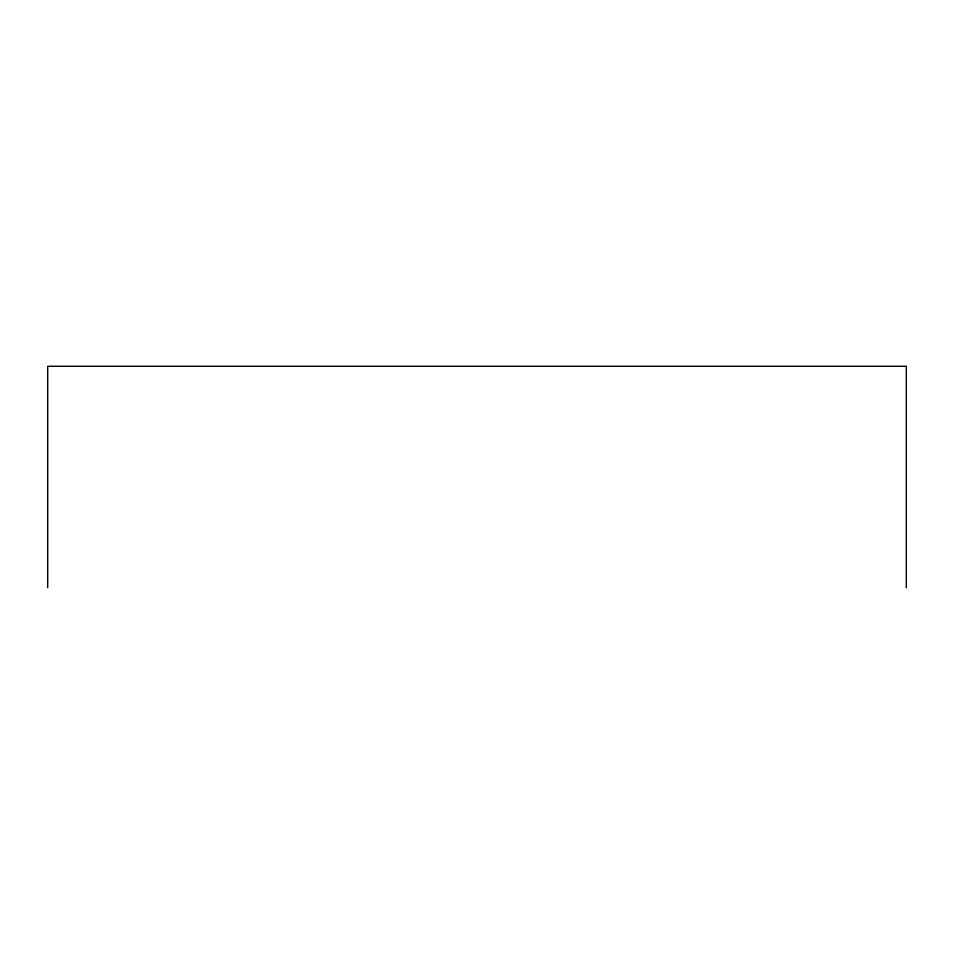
<?xml version="1.0" encoding="UTF-8"?>
<svg xmlns="http://www.w3.org/2000/svg" width="954" height="954" viewBox="0 0 954 954"><rect width="100%" height="100%" fill="white"/><g stroke="black" fill="none" stroke-linecap="round" stroke-linejoin="round"><path stroke-width="1.43" d="M906.3 587.736L906.3 366.264L47.7 366.264L47.7 587.736"/></g></svg>
